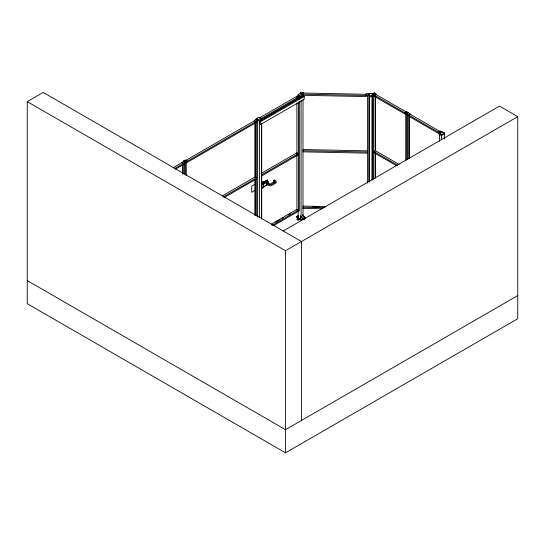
<?xml version="1.0" encoding="UTF-8"?>
<svg xmlns="http://www.w3.org/2000/svg" width="545" height="545" viewBox="0 0 545 545"><rect width="100%" height="100%" fill="white"/><g stroke="black" fill="none" stroke-linecap="round" stroke-linejoin="round"><path stroke-width="0.82" d="M300.663 92.187L300.595 94.149L300.595 93.365L303.32 93.815L303.32 94.203L303.395 92.63L300.663 92.187L300.663 92.97M368.774 181.798L368.842 93.556L366.117 93.897L366.049 95.47L366.049 95.075L368.774 94.741M368.842 93.556L368.774 95.525L301.276 94.162M369.53 93.352L369.387 96.717L372.112 96.772L372.255 93.406L369.53 93.352L369.53 182.01M187.235 160.877L185.3 161.599L183.372 163.5L181.928 162.662L183.856 160.761L185.784 160.046L187.235 161.272M257.662 119.825L255.734 121.719L254.283 120.888L256.211 118.987L257.662 119.825L257.662 217.033M283.209 230.991L499.499 106.118L517.75 116.657L517.75 318.736L285.512 452.813L27.25 303.708L27.25 101.629L43.198 92.418L301.467 241.524L301.467 420.474M259.59 121.167L256.695 119.491L256.695 118.49L258.623 117.379L261.518 119.048L261.518 120.05M298.183 94.537L301.078 96.206L301.078 97.214L298.183 95.539L298.183 94.537L300.111 93.427L303.006 95.096L303.006 96.097M173.133 167.737L182.194 162.505M185.552 160.564L254.515 120.752M259.304 117.986L297.89 95.709L299.341 96.547L299.341 99.081M174.584 168.575L257.662 120.608M260.748 118.824L299.341 96.547M256.695 118.49L259.59 120.159L261.518 119.048M301.078 96.206L303.006 95.096M175.279 169.284L184.339 164.052M186.267 162.941L256.695 122.278M261.716 119.382L298.374 98.216M259.352 121.303L303.245 95.961L304.212 96.513L304.212 99.299L260.312 124.648L259.352 124.09L259.352 121.303L260.312 121.862L304.212 96.513M372.937 93.645L374.381 92.807L376.316 94.312L374.865 95.539L372.937 93.645L372.937 179.857M374.865 95.15L376.316 94.312M222.237 195.928L255.251 176.866L256.695 177.704L222.946 197.188M261 173.548L296.93 152.804L298.374 153.636L261.716 174.809M224.417 197.453L256.695 178.815M261.716 175.919L298.374 154.753M255.121 184.176L251.715 186.145L251.715 192.269L255.121 190.3M263.63 181.505L261.695 182.623L263.726 181.56L263.726 182.173L263.726 181.56M263.63 182.119L267.2 180.061L267.295 181.063L261.798 184.237L263.603 184.169L268.14 181.546L268.14 183.597M263.726 182.173L267.295 180.116M276.049 182.132A2.044 1.179 0 0 1 275.518 183.277L271.662 185.504A2.044 1.179 0 0 1 268.767 185.504L266.689 184.305L266.689 183.188L267.656 182.636L269.727 183.828A0.681 0.395 0 0 0 270.695 183.828L274.557 181.601A0.681 0.395 0 0 0 274.557 181.049L273.495 180.436L273.495 181.546L274.557 182.159M273.495 180.436L274.455 179.877L275.518 180.49A2.044 1.179 0 0 1 275.518 182.159L271.662 184.387A2.044 1.179 0 0 1 268.767 184.387L266.689 183.188M267.493 184.653L263.603 186.894L261.798 186.962M267.295 184.735L263.63 186.744L263.726 187.412L261.798 188.522L261.798 182.677M404.772 112.413L406.223 111.582L408.151 112.304L410.078 114.198L408.634 115.036L406.706 113.135L404.772 112.413L404.772 112.808M408.634 114.648L410.078 113.81M271.267 224.159L296.93 209.341L298.374 210.179L271.975 225.419M275.613 222.162L280.014 219.621M282.215 218.354L283.679 217.509M288.08 214.968L290.281 213.695M273.447 225.684L299.341 210.731L299.341 101.622M438.541 132.299L439.992 131.079L441.92 131.795L441.92 132.578M438.541 131.91L440.469 132.633L441.92 131.795M297.747 216.167L296.787 216.719A0.681 0.395 0 0 0 296.787 217.278L301.828 220.194M301.637 220.303L300.206 219.478L300.404 216.024L303.49 219.662M444.332 132.973L442.404 131.856L439.508 133.525L441.436 134.642L444.332 132.973L444.332 139.077M300.206 216.14L301.078 216.413L301.078 100.614M305.609 218.436L303.006 215.302L305.418 218.552M444.332 133.975L441.436 135.644L439.508 134.533M301.399 219.724L300.111 218.981L298.715 219.785A0.681 0.395 0 0 1 297.747 219.785L296.984 219.233L298.183 218.089L298.183 211.276M300.206 219.478L300.404 216.024M27.25 101.629L285.512 250.734L517.75 116.657M517.75 295.601L285.512 429.685L27.25 280.58M302.877 93.011L366.635 94.299M302.809 95.307L367.412 96.608M302.877 149.548L367.48 150.856L367.412 152.035L302.809 150.733M302.809 151.844L367.412 153.145M302.877 206.085L325.828 206.548M312.237 206.691L319.043 206.828M302.809 207.27L324.909 207.713M302.809 208.381L322.361 208.776M406.461 112.113L374.381 93.59L374.381 92.807M409.84 114.062L440.231 131.604M372.937 94.428L440.469 133.416L440.469 132.633M373.904 96.097L405.739 114.477M407.667 115.595L439.508 133.975M399.226 164.467L375.348 150.686L373.904 151.517L397.782 165.305M373.904 152.634L397.053 166M260.265 117.434L261.716 118.265L261.716 119.961M254.283 120.493L255.734 121.331M267.295 181.063L268.14 181.546M263.726 187.412L263.603 184.169M302.523 214.798L303.197 215.193M302.686 218.238L304.614 219.349M302.686 218.456L304.471 219.492M181.928 162.274L183.372 163.105M300.881 216.528L303.293 219.778M441.436 134.642L441.436 139.902M439.992 131.079L439.992 131.468M439.508 132.857L439.508 141.339M409.309 116.065L409.309 158.479M409.166 116.153L409.166 158.561M409.118 116.18L409.118 158.472M408.151 113.088L408.151 112.304L406.706 113.135L406.706 159.596M407.667 114.477L407.667 159.31M406.223 111.582L406.223 111.97M405.739 113.36L405.739 160.734M375.539 96.574L375.539 150.856M375.539 152.552L375.539 177.997M375.396 96.656L375.396 150.938M375.348 152.511L375.396 178.079M373.904 94.98L373.904 178.719M372.255 93.406L372.255 179.509M372.112 180.17L372.112 95.77L369.387 95.716L369.387 181.819M367.412 95.498L367.494 183.209M366.117 93.897L366.117 94.285M303.395 92.63L303.395 93.025M303.006 99.503L303.006 218.64M301.957 94.176L301.957 95.293M300.111 218.981L298.715 220.01A0.681 0.395 0 0 1 297.747 220.01L297.025 219.035L298.183 217.864L296.787 217.053A0.681 0.395 0 0 1 296.787 216.501L297.747 215.943A0.681 0.395 0 0 1 298.408 215.84M298.374 99.64L298.374 97.099L296.93 96.267L296.93 99.646M298.374 102.174L298.374 211.29M296.882 103.012L296.93 153.785M296.882 154.753L296.93 210.459M285.512 250.734L285.512 452.813M267.2 180.061L267.2 181.601M261.716 123.34L261.716 218.927M261.518 123.456L261.518 218.77M260.312 121.862L260.312 124.648M259.59 120.159L259.59 217.326M256.695 121.167L256.695 215.902M256.211 118.987L256.211 119.771M255.203 122.836L255.203 177.118M255.251 179.537L255.203 215.289M255.053 122.754L255.053 177.036M255.053 179.584L255.053 215.207M186.267 161.824L186.267 175.361M185.784 160.046L185.784 160.434M185.3 175.068L185.3 161.599L183.856 160.761L183.856 161.545M184.339 162.941L184.339 173.937M182.888 164.645L182.888 173.944M182.841 164.61L182.841 173.944M182.698 164.529L182.698 173.862M298.054 216.065A0.681 0.395 0 0 1 298.408 216.065"/></g></svg>
